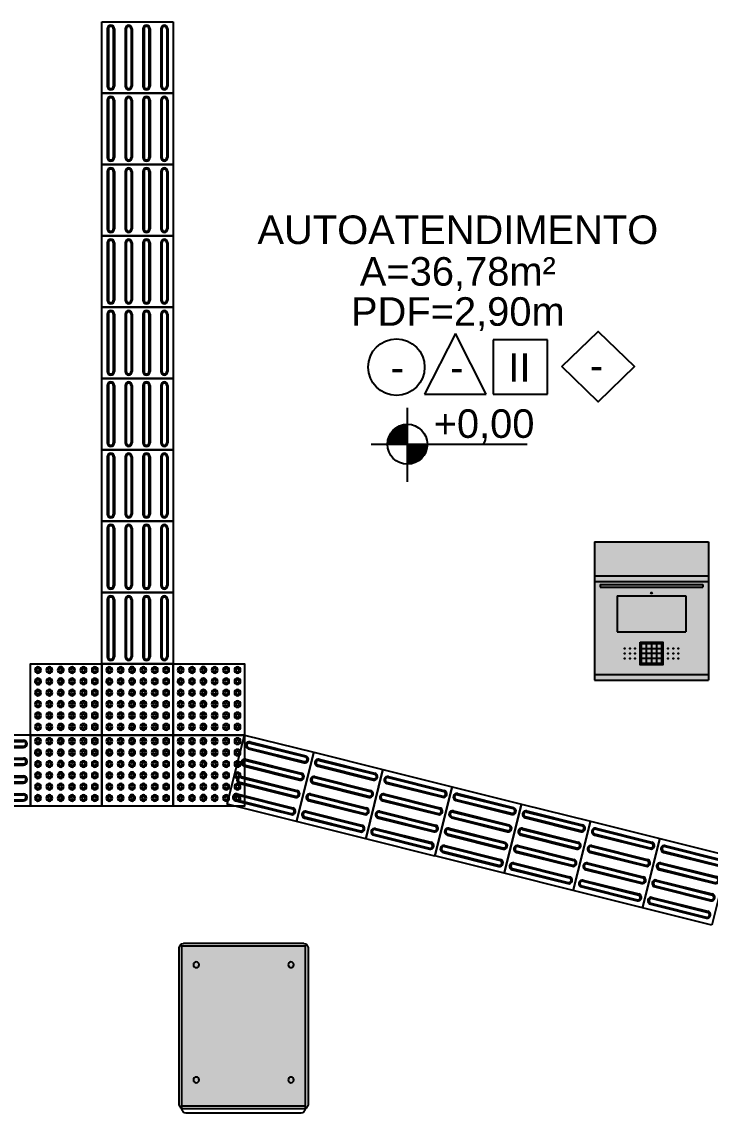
# Model space of a CAD drawing. Extents: x 100 to 738, y -85 to 470.
# Drawn here: x 641.796 to 644.208, y 457.208 to 461.033 of the extents above; entities that cross this region are included whole.
import ezdxf
from ezdxf.enums import TextEntityAlignment as Align

# ---------------------------------------------------------------- set-up
doc = ezdxf.new("R2010")
doc.units = 0
doc.layers.get('0').update_dxf_attribs({"linetype": 'CONTINUOUS'})
for name, color, linetype in [('7142-BB-AG_SANTA_MARIA-MAT-LEGENDA-GERAL$0$PIS TÁTIL', 158, 'CONTINUOUS'), ('ARQ-MOB', 2, 'CONTINUOUS'), ('ARQ-MOB-HTC', 251, 'CONTINUOUS'), ('ARQ-PIS', 1, 'CONTINUOUS'), ('GRF-ACAB', 2, 'CONTINUOUS'), ('GRF-SMB', 2, 'CONTINUOUS')]:
    doc.layers.add(name, color=color, linetype=linetype)
doc.styles.add('ARIAL', font='arial.ttf', dxfattribs={"height": 0.1})
doc.styles.add('Arial_1', font='arial.ttf', dxfattribs={"height": 0.075})

# ---------------------------------------------------------------- blocks, each defined once
blk = doc.blocks.new('tatildirecional')
for p, q in [((0, 0.25), (0.25, 0.25)), ((0, 0), (0, 0.25)), ((0.25, 0.25), (0.25, 0)), ((0.018749999999983, 0.0244161051131755), (0.018749999999983, 0.2255838948868387)), ((0.0229166666666458, 0.0244161051131755), (0.0229166666666458, 0.2255838948868387)), ((0.0395833333333258, 0.0244161051131755), (0.0395833333332973, 0.2255838948868387)), ((0.0437499999999886, 0.0244161051131755), (0.0437499999999886, 0.2255838948868387)), ((0.081249999999983, 0.0244161051131755), (0.081249999999983, 0.2255838948868387)), ((0.0854166666666743, 0.0244161051131755), (0.0854166666666458, 0.2255838948868387)), ((0.1020833333333257, 0.0244161051131755), (0.1020833333333257, 0.2255838948868387)), ((0.1062499999999886, 0.0244161051131755), (0.1062499999999886, 0.2255838948868387)), ((0.1437499999999829, 0.0244161051131755), (0.1437499999999829, 0.2255838948868387)), ((0.1479166666666458, 0.0244161051131755), (0.1479166666666458, 0.2255838948868387)), ((0.1645833333332973, 0.0244161051131755), (0.1645833333332973, 0.2255838948868387)), ((0.1687499999999602, 0.0244161051131755), (0.1687499999999602, 0.2255838948868387)), ((0.2062499999999829, 0.0244161051131755), (0.2062499999999829, 0.2255838948868387)), ((0.2104166666666458, 0.0244161051131755), (0.2104166666666458, 0.2255838948868387)), ((0.2270833333333257, 0.0244161051131755), (0.2270833333333257, 0.2255838948868387)), ((0.2312499999999886, 0.0244161051131755), (0.2312499999999886, 0.2255838948868387)), ((0.25, 0), (0, 0))]:
    blk.add_line(p, q)
for centre, radius, start, end in [((0.0312499999999716, 0.2255838948868387), 0.0125, 0, 180), ((0.0312499999999716, 0.2255838948868387), 0.0083333333333328, 0, 180), ((0.09375, 0.2255838948868387), 0.0125, 0, 180), ((0.09375, 0.2255838948868387), 0.0083333333333328, 0, 180), ((0.1562499999999716, 0.2255838948868387), 0.0125, 0, 180), ((0.1562499999999716, 0.2255838948868387), 0.0083333333333328, 0, 180), ((0.2187499999999716, 0.2255838948868387), 0.0125, 0, 180), ((0.2187499999999716, 0.2255838948868387), 0.0083333333333328, 0, 180), ((0.0312499999999716, 0.0244161051131755), 0.0125, 180, 0), ((0.0312499999999716, 0.0244161051131755), 0.0083333333333328, 180, 0), ((0.09375, 0.0244161051131755), 0.0125, 180, 0), ((0.09375, 0.0244161051131755), 0.0083333333333328, 180, 0), ((0.1562499999999716, 0.0244161051131755), 0.0125, 180, 0), ((0.1562499999999716, 0.0244161051131755), 0.0083333333333328, 180, 0), ((0.2187499999999716, 0.0244161051131755), 0.0125, 180, 0), ((0.2187499999999716, 0.0244161051131755), 0.0083333333333328, 180, 0)]:
    blk.add_arc(centre, radius, start, end)
blk = doc.blocks.new('7142-BB-AG_SANTA_MARIA-MAT-LEGENDA-GERAL$0$1235-1022-BB-AG_PCA_RELOGIO_E_EMP-TAG-MAT-LEGENDA_PROPOSTA$0$3657-00-AGE-BOSQUE-DOS-BURITIS-MAT-LEGENDA-GERAL$0$Piso - Piso tátil - Alerta-3196308-PLANTA LEIAUTE')
for centre, radius, start, end in [((0.0222499999999999, 0.2222500000000002), 0.0110348829702255, 5.089e-13, 180.0000000000002), ((0.0622499999999999, 0.2222500000000002), 0.0110348829702255, 5.025e-13, 180.0000000000002), ((0.1022499999999999, 0.2222500000000002), 0.0110348829702255, 4.993e-13, 180.0000000000002), ((0.14225, 0.2222500000000002), 0.0110348829702255, 5.725e-13, 180.0000000000003), ((0.1822499999999999, 0.2222500000000002), 0.0110348829702255, 4.993e-13, 180.0000000000002), ((0.22225, 0.2222500000000002), 0.0110348829702256, 5.725e-13, 180.0000000000003), ((0.0222499999999999, 0.2222500000000002), 0.0110348829702255, 180.0000000000002, 5.09e-14), ((0.0222499999999998, 0.1822500000000002), 0.0110348829702255, 5.089e-13, 180.0000000000002), ((0.0222499999999999, 0.2222500000000002), 0.0054620825404461, 2.911e-13, 179.9999999999999), ((0.0222499999999999, 0.2222500000000002), 0.0054620825404461, 180.0000000000004, 5.09e-14), ((0.0622499999999999, 0.2222500000000002), 0.0110348829702255, 180.0000000000002, 5.09e-14), ((0.0622499999999999, 0.1822500000000002), 0.0110348829702255, 5.216e-13, 180.0000000000002), ((0.0622499999999999, 0.2222500000000002), 0.0054620825404461, 2.911e-13, 179.9999999999999), ((0.0622499999999999, 0.2222500000000002), 0.0054620825404461, 180.0000000000004, 5.09e-14), ((0.1022499999999999, 0.2222500000000002), 0.0110348829702255, 180.0000000000002, 1.018e-13), ((0.1022499999999998, 0.1822500000000002), 0.0110348829702255, 5.471e-13, 180.0000000000002), ((0.1022499999999999, 0.2222500000000002), 0.0054620825404461, 2.911e-13, 179.9999999999999), ((0.1022499999999999, 0.2222500000000002), 0.0054620825404461, 180.0000000000004, 1.527e-13), ((0.14225, 0.2222500000000002), 0.0110348829702255, 179.9999999999998, 0), ((0.1422499999999999, 0.1822500000000002), 0.0110348829702255, 5.057e-13, 180.0000000000002), ((0.14225, 0.2222500000000002), 0.0054620825404461, 4.389e-13, 180.0000000000004), ((0.14225, 0.2222500000000002), 0.0054620825404461, 179.9999999999999, 0), ((0.1822499999999999, 0.2222500000000002), 0.0110348829702255, 180.0000000000003, 1.527e-13), ((0.1822499999999998, 0.1822500000000002), 0.0110348829702256, 5.725e-13, 180.0000000000003), ((0.1822499999999999, 0.2222500000000002), 0.0054620825404461, 2.911e-13, 179.9999999999999), ((0.1822499999999999, 0.2222500000000002), 0.0054620825404461, 179.9999999999999, 0), ((0.22225, 0.2222500000000002), 0.0110348829702255, 180.0000000000002, 5.09e-14), ((0.2222499999999999, 0.1822500000000002), 0.0110348829702255, 4.993e-13, 180.0000000000002), ((0.22225, 0.2222500000000002), 0.0054620825404461, 4.326e-13, 180.0000000000004), ((0.22225, 0.2222500000000002), 0.0054620825404461, 179.9999999999999, 0), ((0.0222499999999998, 0.1822500000000002), 0.0110348829702255, 180.0000000000002, 5.09e-14), ((0.0222499999999998, 0.1822500000000002), 0.0054620825404461, 3.053e-13, 180.0000000000003), ((0.0222499999999998, 0.1822500000000002), 0.0054620825404461, 180.0000000000003, 5.09e-14), ((0.0622499999999999, 0.1822500000000002), 0.0110348829702255, 180.0000000000002, 5.09e-14), ((0.0622499999999999, 0.1822500000000002), 0.0054620825404461, 3.308e-13, 180.0000000000003), ((0.0622499999999999, 0.1822500000000002), 0.0054620825404461, 180.0000000000003, 5.09e-14), ((0.1022499999999998, 0.1822500000000002), 0.0110348829702255, 180.0000000000001, 5.09e-14), ((0.1022499999999998, 0.1822500000000002), 0.0054620825404461, 3.689e-13, 180.0000000000004), ((0.1022499999999998, 0.1822500000000002), 0.0054620825404461, 180.0000000000004, 1.018e-13), ((0.1422499999999999, 0.1822500000000002), 0.0110348829702255, 180.0000000000002, 5.09e-14), ((0.1422499999999999, 0.1822500000000002), 0.0054620825404461, 2.911e-13, 179.9999999999999), ((0.1422499999999999, 0.1822500000000002), 0.0054620825404461, 180.0000000000004, 1.527e-13), ((0.1822499999999998, 0.1822500000000002), 0.0110348829702256, 180.0000000000002, 1.018e-13), ((0.1822499999999998, 0.1822500000000002), 0.0054620825404461, 2.911e-13, 179.9999999999999), ((0.1822499999999998, 0.1822500000000002), 0.0054620825404461, 179.9999999999999, 0), ((0.2222499999999999, 0.1822500000000002), 0.0110348829702256, 180.0000000000002, 1.018e-13), ((0.2222499999999999, 0.1822500000000002), 0.0054620825404461, 2.911e-13, 179.9999999999999), ((0.2222499999999999, 0.1822500000000002), 0.0054620825404461, 179.9999999999999, 0), ((0.0222499999999999, 0.1422500000000002), 0.0110348829702255, 3.753e-13, 180.0000000000002), ((0.0222499999999999, 0.1422500000000002), 0.0110348829702255, 180.0000000000002, 5.09e-14), ((0.0222499999999999, 0.1422500000000002), 0.0054620825404461, 2.911e-13, 179.9999999999999), ((0.0222499999999999, 0.1422500000000002), 0.0054620825404461, 180.0000000000004, 5.09e-14), ((0.0622499999999999, 0.1422500000000002), 0.0110348829702255, 3.626e-13, 180.0000000000002), ((0.0622499999999999, 0.1422500000000002), 0.0110348829702255, 180.0000000000002, 5.09e-14), ((0.0622499999999999, 0.1422500000000002), 0.0054620825404461, 2.911e-13, 179.9999999999999), ((0.0622499999999999, 0.1422500000000002), 0.0054620825404461, 180.0000000000004, 5.09e-14), ((0.1022499999999999, 0.1422500000000002), 0.0110348829702255, 3.499e-13, 180.0000000000002), ((0.1022499999999999, 0.1422500000000002), 0.0110348829702255, 180.0000000000002, 1.018e-13), ((0.1022499999999999, 0.1422500000000002), 0.0054620825404461, 2.911e-13, 179.9999999999999), ((0.1022499999999999, 0.1422500000000002), 0.0054620825404461, 180.0000000000004, 1.527e-13), ((0.14225, 0.1422500000000002), 0.0110348829702255, 4.326e-13, 180.0000000000003), ((0.14225, 0.1422500000000002), 0.0110348829702255, 179.9999999999998, 0), ((0.14225, 0.1422500000000002), 0.0054620825404461, 4.326e-13, 180.0000000000004), ((0.14225, 0.1422500000000002), 0.0054620825404461, 179.9999999999999, 0), ((0.1822499999999999, 0.1422500000000002), 0.0110348829702255, 3.562e-13, 180.0000000000002), ((0.1822499999999999, 0.1422500000000002), 0.0110348829702256, 180.0000000000003, 1.527e-13), ((0.1822499999999999, 0.1422500000000002), 0.0054620825404461, 2.911e-13, 179.9999999999999), ((0.1822499999999999, 0.1422500000000002), 0.0054620825404461, 179.9999999999999, 0), ((0.22225, 0.1422500000000002), 0.0110348829702256, 4.262e-13, 180.0000000000003), ((0.22225, 0.1422500000000002), 0.0110348829702255, 180.0000000000002, 5.09e-14), ((0.22225, 0.1422500000000002), 0.0054620825404461, 4.326e-13, 180.0000000000004), ((0.22225, 0.1422500000000002), 0.0054620825404461, 179.9999999999999, 0), ((0.0222499999999999, 0.1022500000000002), 0.0110348829702255, 4.007e-13, 180.0000000000002), ((0.0222499999999999, 0.1022500000000002), 0.0110348829702255, 180.0000000000002, 5.09e-14), ((0.0222499999999999, 0.1022500000000002), 0.0054620825404461, 3.689e-13, 180.0000000000002), ((0.0222499999999999, 0.1022500000000002), 0.0054620825404461, 180.0000000000002, 5.09e-14), ((0.0622499999999999, 0.1022500000000002), 0.0110348829702255, 3.944e-13, 180.0000000000002), ((0.0622499999999999, 0.1022500000000002), 0.0110348829702255, 180.0000000000003, 5.09e-14), ((0.0622499999999999, 0.1022500000000002), 0.0054620825404461, 3.626e-13, 180.0000000000002), ((0.0622499999999999, 0.1022500000000002), 0.0054620825404461, 180.0000000000002, 5.09e-14), ((0.1022499999999999, 0.1022500000000002), 0.0110348829702255, 3.817e-13, 180.0000000000002), ((0.1022499999999999, 0.1022500000000002), 0.0110348829702255, 180.0000000000003, 1.018e-13), ((0.1022499999999999, 0.1022500000000002), 0.0054620825404461, 3.562e-13, 180.0000000000002), ((0.1022499999999999, 0.1022500000000002), 0.0054620825404461, 180.0000000000003, 1.527e-13), ((0.14225, 0.1022500000000002), 0.0110348829702255, 4.644e-13, 180.0000000000003), ((0.14225, 0.1022500000000002), 0.0110348829702255, 179.9999999999998, 0), ((0.14225, 0.1022500000000002), 0.0054620825404461, 5.025e-13, 180.0000000000004), ((0.14225, 0.1022500000000002), 0.0054620825404461, 179.9999999999998, 0), ((0.1822499999999999, 0.1022500000000002), 0.0110348829702255, 3.944e-13, 180.0000000000002), ((0.1822499999999999, 0.1022500000000002), 0.0110348829702255, 180.0000000000004, 1.527e-13), ((0.1822499999999999, 0.1022500000000002), 0.0054620825404461, 3.499e-13, 180.0000000000002), ((0.1822499999999999, 0.1022500000000002), 0.0054620825404461, 179.9999999999998, 0), ((0.22225, 0.1022500000000002), 0.0110348829702255, 4.644e-13, 180.0000000000003), ((0.22225, 0.1022500000000002), 0.0110348829702255, 180.0000000000003, 5.09e-14), ((0.22225, 0.1022500000000002), 0.0054620825404461, 5.089e-13, 180.0000000000004), ((0.22225, 0.1022500000000002), 0.0054620825404461, 179.9999999999998, 0), ((0.0222499999999999, 0.0622500000000002), 0.0110348829702255, 3.499e-13, 180.0000000000003), ((0.0222499999999999, 0.0622500000000002), 0.0110348829702255, 180.0000000000002, 5.09e-14), ((0.0222499999999999, 0.0622500000000002), 0.0054620825404461, 3.308e-13, 180.0000000000002), ((0.0222499999999999, 0.0622500000000002), 0.0054620825404461, 180.0000000000003, 5.09e-14), ((0.0622499999999999, 0.0622500000000002), 0.0110348829702255, 3.403e-13, 180.0000000000003), ((0.0622499999999999, 0.0622500000000002), 0.0110348829702255, 180.0000000000002, 5.09e-14), ((0.0622499999999999, 0.0622500000000002), 0.0054620825404461, 3.244e-13, 180.0000000000002), ((0.0622499999999999, 0.0622500000000002), 0.0054620825404461, 180.0000000000003, 1.018e-13), ((0.1022499999999999, 0.0622500000000002), 0.0110348829702255, 3.212e-13, 180.0000000000002), ((0.1022499999999999, 0.0622500000000002), 0.0110348829702255, 180.0000000000002, 1.018e-13), ((0.1022499999999999, 0.0622500000000002), 0.0054620825404461, 3.244e-13, 180.0000000000002), ((0.1022499999999999, 0.0622500000000002), 0.0054620825404461, 180.0000000000004, 1.018e-13), ((0.14225, 0.0622500000000002), 0.0110348829702255, 4.071e-13, 180.0000000000004), ((0.14225, 0.0622500000000002), 0.0110348829702255, 179.9999999999998, 0), ((0.14225, 0.0622500000000002), 0.0054620825404461, 4.771e-13, 180.0000000000004), ((0.14225, 0.0622500000000002), 0.0054620825404461, 179.9999999999998, 0), ((0.1822499999999999, 0.0622500000000002), 0.0110348829702255, 3.212e-13, 180.0000000000002), ((0.1822499999999999, 0.0622500000000002), 0.0110348829702255, 180.0000000000003, 1.527e-13), ((0.1822499999999999, 0.0622500000000002), 0.0054620825404461, 3.244e-13, 180.0000000000002), ((0.1822499999999999, 0.0622500000000002), 0.0054620825404461, 179.9999999999998, 0), ((0.22225, 0.0622500000000002), 0.0110348829702256, 4.135e-13, 180.0000000000004), ((0.22225, 0.0622500000000002), 0.0110348829702255, 180.0000000000002, 5.09e-14), ((0.22225, 0.0622500000000002), 0.0054620825404461, 4.834e-13, 180.0000000000004), ((0.22225, 0.0622500000000002), 0.0054620825404461, 179.9999999999998, 0), ((0.0222499999999999, 0.0222500000000002), 0.0110348829702255, 4.198e-13, 180.0000000000002), ((0.0222499999999999, 0.0222500000000002), 0.0110348829702255, 180.0000000000002, 5.09e-14), ((0.0222499999999999, 0.0222500000000002), 0.0054620825404461, 3.371e-13, 180.0000000000003), ((0.0222499999999999, 0.0222500000000002), 0.0054620825404461, 180.0000000000002, 5.09e-14), ((0.0622499999999999, 0.0222500000000002), 0.0110348829702255, 4.198e-13, 180.0000000000002), ((0.0622499999999999, 0.0222500000000002), 0.0110348829702255, 180.0000000000002, 5.09e-14), ((0.0622499999999999, 0.0222500000000002), 0.0054620825404461, 3.371e-13, 180.0000000000003), ((0.0622499999999999, 0.0222500000000002), 0.0054620825404461, 180.0000000000002, 1.018e-13), ((0.1022499999999999, 0.0222500000000002), 0.0110348829702255, 4.103e-13, 180.0000000000002), ((0.1022499999999999, 0.0222500000000002), 0.0110348829702255, 180.0000000000002, 5.09e-14), ((0.1022499999999999, 0.0222500000000002), 0.0054620825404461, 3.403e-13, 180.0000000000003), ((0.1022499999999999, 0.0222500000000002), 0.0054620825404461, 180.0000000000003, 1.018e-13), ((0.14225, 0.0222500000000002), 0.0110348829702255, 4.834e-13, 180.0000000000003), ((0.14225, 0.0222500000000002), 0.0110348829702255, 179.9999999999998, 0), ((0.14225, 0.0222500000000002), 0.0054620825404461, 4.834e-13, 180.0000000000004), ((0.14225, 0.0222500000000002), 0.0054620825404461, 179.9999999999998, 0), ((0.1822499999999999, 0.0222500000000002), 0.0110348829702255, 4.198e-13, 180.0000000000003), ((0.1822499999999999, 0.0222500000000002), 0.0110348829702255, 180.0000000000003, 1.527e-13), ((0.1822499999999999, 0.0222500000000002), 0.0054620825404461, 3.403e-13, 180.0000000000002), ((0.1822499999999999, 0.0222500000000002), 0.0054620825404461, 179.9999999999998, 0), ((0.22225, 0.0222500000000002), 0.0110348829702256, 4.834e-13, 180.0000000000003), ((0.22225, 0.0222500000000002), 0.0110348829702255, 180.0000000000002, 5.09e-14), ((0.22225, 0.0222500000000002), 0.0054620825404461, 4.834e-13, 180.0000000000004), ((0.22225, 0.0222500000000002), 0.0054620825404461, 179.9999999999998, 0)]:
    blk.add_arc(centre, radius, start, end)
blk = doc.blocks.new('as')
at = {"layer": '7142-BB-AG_SANTA_MARIA-MAT-LEGENDA-GERAL$0$PIS TÁTIL'}
blk.add_lwpolyline([(-1066.425282246107, -77387.87751163037), (-1066.175903280175, -77387.87751163037), (-1066.175903280175, -77388.12751163037), (-1066.425282246107, -77388.12751163037)], close=True, dxfattribs=at)
at = {"layer": '7142-BB-AG_SANTA_MARIA-MAT-LEGENDA-GERAL$0$PIS TÁTIL', "xscale": 0.9963244283983799, "yscale": 0.9963244283983799, "zscale": 0.9963244283983799, "rotation": 90}
blk.add_blockref('7142-BB-AG_SANTA_MARIA-MAT-LEGENDA-GERAL$0$1235-1022-BB-AG_PCA_RELOGIO_E_EMP-TAG-MAT-LEGENDA_PROPOSTA$0$3657-00-AGE-BOSQUE-DOS-BURITIS-MAT-LEGENDA-GERAL$0$Piso - Piso tátil - Alerta-3196308-PLANTA LEIAUTE', (-1066.175191833956, -77388.12489228528), dxfattribs=at)
blk = doc.blocks.new('BASE ARQ')
at = {"lineweight": -3, "extrusion": (0, 7.06451628e-08, 0.9999999999999976), "rotation": 90}
for p in [(-76636.31956756135, 1546.872759748307, 3.38884380215e-05), (-76636.06956756135, 1546.872759748306, 3.38884380215e-05), (-76635.81956756135, 1546.872759748308, 3.38884380215e-05), (-76636.31956756135, 1546.623380782375, 3.38884380215e-05), (-76636.06956756135, 1546.623380782374, 3.38884380215e-05), (-76635.81956756135, 1546.623380782376, 3.38884380215e-05)]:
    blk.add_blockref('as', p, dxfattribs=at)
at = {"layer": '7142-BB-AG_SANTA_MARIA-MAT-LEGENDA-GERAL$0$PIS TÁTIL'}
for p, rotation in [((752.0579440690344, 482.946856468129, -7.04696706e-08), 180), ((752.0579440690344, 482.696856468129, -7.04696706e-08), 180), ((752.0579440690344, 482.4468564681275, -7.04696706e-08), 180), ((752.0579440690344, 482.1968564681275, -7.04696706e-08), 180), ((752.0579440690344, 481.946856468126, -7.04696706e-08), 180), ((752.0579440690344, 481.696856468126, -7.04696706e-08), 180), ((752.0579440690344, 481.446856468126, -7.04696706e-08), 180), ((752.0579440690344, 481.1968564681246, -7.04696706e-08), 180), ((752.0579440690344, 480.9468564681245, -7.04696706e-08), 180), ((751.3079440690344, 480.4480985362585, -3.52348353e-08), 270)]:
    blk.add_blockref('tatildirecional', p, dxfattribs=dict(at, rotation=rotation))
at = {"layer": '7142-BB-AG_SANTA_MARIA-MAT-LEGENDA-GERAL$0$PIS TÁTIL', "extrusion": (-8.5463269e-09, 1.0508331e-09, 1), "rotation": 255.9805025226399}
for p in [(752.3079440690344, 480.4474775021922, -5.9774517369e-06), (752.5504974053453, 480.386914485057, -5.9774517369e-06), (752.7930507416559, 480.3263514679218, -5.9774517369e-06), (753.0357545247539, 480.2663909863256, -5.9598343193e-06), (753.2783078610647, 480.2058279691904, -5.9598343193e-06), (753.5208611973756, 480.1452649520553, -5.9598343193e-06), (753.7634145336863, 480.0847019349201, -5.9598343193e-06)]:
    blk.add_blockref('tatildirecional', p, dxfattribs=at)
blk = doc.blocks.new('MAPATÁTIL')
at = {"layer": 'ARQ-MOB-HTC', "lineweight": 30, "true_color": 0xa2b7be}
blk.add_hatch(color=253, dxfattribs=at).paths.add_polyline_path([(-237.4779628731039, -453.6006303809945), (-237.9099628731037, -453.6006303809945), (-237.9099628731037, -454.160365996779), (-237.4779628731039, -454.160365996779)])
for p, q in [((-237.9199628731039, -453.6056303809941), (-237.9199628731039, -454.155365996779)), ((-237.9099628731037, -453.6006303809945), (-237.9155694748215, -453.5950237792767)), ((-237.9099628731037, -453.6006303809945), (-237.4779628731039, -453.6006303809945)), ((-237.9099628731037, -453.6006303809945), (-237.9099628731037, -454.1695081324028)), ((-237.9049628731036, -453.5906303809943), (-237.4829628731041, -453.5906303809943)), ((-237.4779628731039, -453.6006303809945), (-237.4723562713862, -453.5950237792767)), ((-237.4779628731039, -454.1695081324028), (-237.4779628731039, -453.6006303809945)), ((-237.4679628731037, -454.155365996779), (-237.4679628731037, -453.6056303809941)), ((-237.9099628731037, -454.160365996779), (-237.4779628731039, -454.160365996779)), ((-237.9099628731037, -454.1695081324028), (-237.9099628731037, -454.1703659967793)), ((-237.9049628731036, -454.1703659967788), (-237.4829628731041, -454.1703659967788)), ((-237.8949628731034, -454.1853659967792), (-237.4929628731034, -454.1853659967792)), ((-237.4779628731039, -454.1703659967788), (-237.4779628731039, -454.1695081324028))]:
    blk.add_line(p, q)
for centre in [(-237.8599628731036, -453.6651063681329), (-237.5279628731041, -453.6651063681329), (-237.8599628731036, -454.0688334342972), (-237.5279628731041, -454.0688334342972)]:
    blk.add_circle(centre, 0.01)
for centre, start, end in [((-237.9049628731036, -453.6056303809941), 90, 180), ((-237.4829628731041, -453.6056303809941), 0, 90), ((-237.9049628731036, -454.155365996779), 180, 270), ((-237.4829628731041, -454.155365996779), 270, 0), ((-237.8949628731034, -454.1703659967793), 180, 270), ((-237.4929628731034, -454.1703659967788), 270, 0)]:
    blk.add_arc(centre, 0.015, start, end)
blk = doc.blocks.new('GAT TDS_vs')
at = {"layer": 'ARQ-MOB-HTC', "lineweight": 30, "true_color": 0xc7c8ca}
blk.add_hatch(color=9, dxfattribs=at).paths.add_polyline_path([(-0.1999999999999886, 0), (0.1999999999999886, 0), (0.1999999999999886, -0.4849999999999995), (-0.1999999999999886, -0.4849999999999995)])
for p, q in [((-0.1999999999999886, 0), (0.1999999999999886, 0)), ((-0.1999999999999886, 0), (-0.1999999999999886, -0.4849999999999995)), ((0.1999999999999886, 0), (0.1999999999999886, -0.4849999999999995)), ((-0.1999999999999886, -0.1189999999999998), (0.1999999999999886, -0.1189999999999998)), ((-0.1999999999999886, -0.1389999999999958), (0.1999999999999886, -0.1389999999999958)), ((-0.1800000000000068, -0.1490000000000009), (0.1800000000000068, -0.1490000000000151)), ((-0.1800000000000068, -0.1490000000000009), (-0.1800000000000068, -0.159000000000006)), ((0.1800000000000068, -0.1490000000000009), (0.1800000000000068, -0.159000000000006)), ((-0.1800000000000068, -0.159000000000006), (0.1800000000000068, -0.159000000000006)), ((-0.1200000000000045, -0.1889999999999929), (0.1200000000000045, -0.1890000000000071)), ((-0.1200000000000045, -0.1889999999999929), (-0.1200000000000045, -0.3150000000000119)), ((0.1200000000000045, -0.1890000000000071), (0.1200000000000045, -0.3150000000000119)), ((-0.1200000000000045, -0.3150000000000119), (0.1200000000000045, -0.3150000000000119)), ((-0.0349999999999682, -0.3736410128407499), (0.035000000000025, -0.3736410128407499)), ((-0.0174999999999841, -0.426141012840759), (-0.0174999999999841, -0.3561410128407516)), ((0, -0.3561410128407516), (0, -0.426141012840759)), ((0.0174999999999841, -0.3561410128407516), (0.0174999999999841, -0.426141012840759)), ((0.035000000000025, -0.3911410128407482), (-0.0349999999999682, -0.3911410128407482)), ((0.035000000000025, -0.4086410128407607), (-0.0349999999999682, -0.4086410128407607)), ((-0.1999999999999886, -0.4650000000000034), (0.1999999999999886, -0.4650000000000034)), ((-0.1999999999999886, -0.4849999999999995), (0.1999999999999886, -0.4849999999999995))]:
    blk.add_line(p, q)
blk.add_lwpolyline([(-0.0399999999999636, -0.3511410128407562), (0.0400000000000205, -0.3511410128407562), (0.0400000000000205, -0.4311410128407545), (-0.0399999999999636, -0.4311410128407545), (-0.0399999999999636, -0.3511410128407562)])
blk.add_lwpolyline([(-0.0349999999999682, -0.3561410128407516), (0.035000000000025, -0.3561410128407516), (0.035000000000025, -0.426141012840759), (-0.0349999999999682, -0.426141012840759)], close=True)
for centre, radius in [((0, -0.1789999999999878), 0.002), ((-0.0939999999999941, -0.3736410128407499), 0.001), ((-0.075999999999965, -0.3736410128407499), 0.001), ((-0.0579999999999927, -0.3736410128407499), 0.001), ((0.0579999999999927, -0.3736410128407499), 0.001), ((0.0760000000000218, -0.3736410128407499), 0.001), ((0.0939999999999941, -0.3736410128407499), 0.001), ((-0.0939999999999941, -0.3911410128407624), 0.001), ((-0.0939999999999941, -0.4086410128407607), 0.001), ((-0.075999999999965, -0.3911410128407624), 0.001), ((-0.075999999999965, -0.4086410128407607), 0.001), ((-0.0579999999999927, -0.3911410128407624), 0.001), ((-0.0579999999999927, -0.4086410128407607), 0.001), ((0.0579999999999927, -0.3911410128407624), 0.001), ((0.0579999999999927, -0.4086410128407607), 0.001), ((0.0760000000000218, -0.3911410128407624), 0.001), ((0.0760000000000218, -0.4086410128407607), 0.001), ((0.0939999999999941, -0.3911410128407624), 0.001), ((0.0939999999999941, -0.4086410128407607), 0.001)]:
    blk.add_circle(centre, radius)
blk = doc.blocks.new('MOB')
at = {"layer": 'ARQ-MOB', "linetype": 'Continuous', "ltscale": 0.02, "extrusion": (-4.2263814e-09, 0, 1)}
blk.add_blockref('GAT TDS_vs', (753.7345321940275, 481.1244302425471, -5.8437155482e-06), dxfattribs=at)
at = {"layer": 'ARQ-MOB', "xscale": -1}
blk.add_blockref('MAPATÁTIL', (514.6106197605052, 933.3077408755626, -3.52348353e-08), dxfattribs=at)
blk = doc.blocks.new('SIMB-RODAPE')
at = {"ltscale": 0.5}
blk.add_lwpolyline([(-0.1295238553516427, 4.4338e-12), (2.2666e-12, 0.1250000000044338), (0.1295238553561759, 4.4338e-12), (2.2666e-12, -0.1249999999955662), (-0.1295238553516427, 4.4338e-12)], dxfattribs=at)
at = {"style": 'ARIAL'}
blk.add_attdef('-', text='', height=0.1, dxfattribs=at).set_placement((-0.0056460401988332, 0.0042455021256274), align=Align.MIDDLE_CENTER)
blk = doc.blocks.new('1235-1022-BB-AG_PCA_RELOGIO_E_EMP-TAG-MAT-LAYOUT-PROP-TERREO$0$Cota de Nível')
at = {"layer": 'GRF-SMB', "color": 1}
for p, q in [((12.22311167527414, -0.8907752324456765), (12.22311167527414, -0.6606351810845155)), ((12.110609866524, -0.7740020431022004), (12.59650557628068, -0.7740020431022004))]:
    blk.add_line(p, q, dxfattribs=at)
at = {"layer": 'GRF-SMB', "color": 1, "const_width": 0.0622386645314136}
for points in [[(12.22311167527414, -0.7428827108365966, 0.4142135623730489), (12.19199234300854, -0.7740020431022004)], [(12.22311167527414, -0.8051213753679604, 0.4142135623730951), (12.2542310075399, -0.7740020431022004)]]:
    blk.add_lwpolyline(points, format="xyb", dxfattribs=at)
at = {"layer": 'GRF-SMB', "color": 1}
blk.add_circle((12.22311167527414, -0.7740020431022004), 0.0622386645314136, dxfattribs=at)
blk = doc.blocks.new('1235-1022-BB-AG_PCA_RELOGIO_E_EMP-TAG-MAT-LAYOUT-PROP-TERREO$0$FOX_AMBIENTE_NO_ EXISTENTE0')
at = {"color": 1}
for p, q in [((0.0001247399356666, -0.0016118417422142), (-0.0017983644228863, -0.0053861465594929)), ((0.0020371626892523, -0.0053861465594929), (0.0001247399356666, -0.0016118417422142)), ((0.0058554305806476, -0.0019989170607341), (0.0024697677543071, -0.0019989170607341)), ((0.0024697677543071, -0.0019989170607341), (0.0024697677543071, -0.0053861465594929)), ((0.0058554305806476, -0.0053861465594929), (0.0058554305806476, -0.0019989170607341)), ((-0.0017983644228863, -0.0053861465594929), (0.0020371626892523, -0.0053861465594929)), ((0.0024697677543071, -0.0053861465594929), (0.0058554305806476, -0.0053861465594929))]:
    blk.add_line(p, q, dxfattribs=at)
blk.add_circle((-0.0035457475000156, -0.0037042693020627), 0.001755917589057, dxfattribs=at)
blk = doc.blocks.new('Tag_Ambiente')
at = {"xscale": 1.125, "yscale": 1.125, "zscale": 1.125}
blk.add_blockref('1235-1022-BB-AG_PCA_RELOGIO_E_EMP-TAG-MAT-LAYOUT-PROP-TERREO$0$Cota de Nível', (-13.5390208931286, 0.8707522984899753), dxfattribs=at)
at = {"layer": 'GRF-ACAB', "color": 1, "xscale": 56.38359374999997, "yscale": 56.38359374999997, "zscale": 56.38359374999997}
blk.add_blockref('1235-1022-BB-AG_PCA_RELOGIO_E_EMP-TAG-MAT-LAYOUT-PROP-TERREO$0$FOX_AMBIENTE_NO_ EXISTENTE0', (0.3731694090385034, 0.479090943113846), dxfattribs=at)
at = {"color": 3, "style": 'Arial_1'}
for tag, p in [('AMBIENTE', (0.3887232976111843, 0.7016314328766314)), ('X', (0.1766156200564435, 0.2188219283985902)), ('Y', (0.3847957270533495, 0.2188219283985902)), ('Z', (0.6047585457235325, 0.2188219283985902))]:
    blk.add_attdef(tag, text='', height=0.1, dxfattribs=at).set_placement(p, align=Align.CENTER)
at = {"style": 'Arial_1'}
for tag, p in [('ÁREA', (0.3887232976111843, 0.5557070208370832)), ('PÉ-DIREITO', (0.3887232976111843, 0.415191992892531))]:
    blk.add_attdef(tag, text='', height=0.1, dxfattribs=at).set_placement(p, align=Align.CENTER)
blk.add_attdef('NÍVEL', (0.3038829558725187, 0.022280938614756), '', height=0.1, dxfattribs=at)

msp = doc.modelspace()

# ---------------------------------------------------------------- block references
for name in ['BASE ARQ', 'MOB']:
    msp.add_blockref(name, (-109.7316768029128, -21.91422645717643))
at = {"layer": 'ARQ-PIS'}
ref = msp.add_blockref('SIMB-RODAPE', (643.8156825607905, 459.8244564517965), dxfattribs=dict(at, xscale=0.9855799017464645, yscale=0.9855799017464645, zscale=0.9855799017464645))
ref.add_attrib('-', '-', dxfattribs={"layer": '0', "color": 2, "height": 0.0985579901746465, "style": 'ARIAL'}).set_placement((643.8101179370459, 459.8286407333664), align=Align.MIDDLE_CENTER)
at = {"layer": 'GRF-SMB'}
msp.add_blockref('Tag_Ambiente', (642.9351159941004, 459.5523399785983), dxfattribs=at).add_auto_attribs({'Z': 'II', 'Y': '-', 'X': '-', 'AMBIENTE': 'AUTOATENDIMENTO', 'ÁREA': 'A=36,78m²', 'PÉ-DIREITO': 'PDF=2,90m', 'NÍVEL': '+0,00'})

doc.saveas('drawing.dxf')
